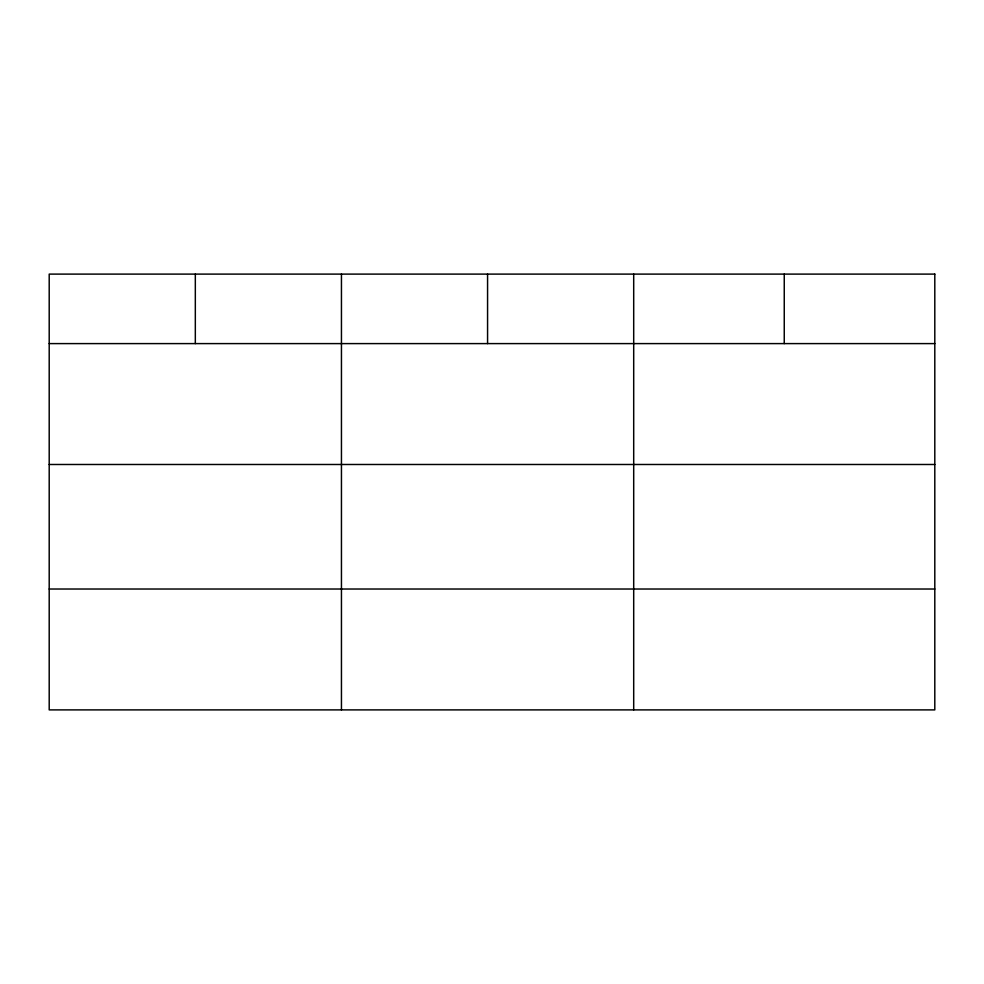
<?xml version="1.0" encoding="UTF-8"?>
<svg xmlns="http://www.w3.org/2000/svg" width="984" height="984" viewBox="0 0 984 984"><rect width="100%" height="100%" fill="white"/><g stroke="black" fill="none" stroke-linecap="round" stroke-linejoin="round"><path stroke-width="1.48" d="M49.2 343.601L934.8 343.601M49.2 464.485L934.8 464.485M49.2 589.022L934.8 589.022M784.248 274.106L784.248 343.601M633.696 274.106L633.696 709.894M487.572 274.106L487.572 343.601M341.448 274.106L341.448 709.894M195.324 274.106L195.324 343.601M934.8 274.106L49.2 274.106L49.2 709.894L934.8 709.894L934.8 274.106"/></g></svg>
